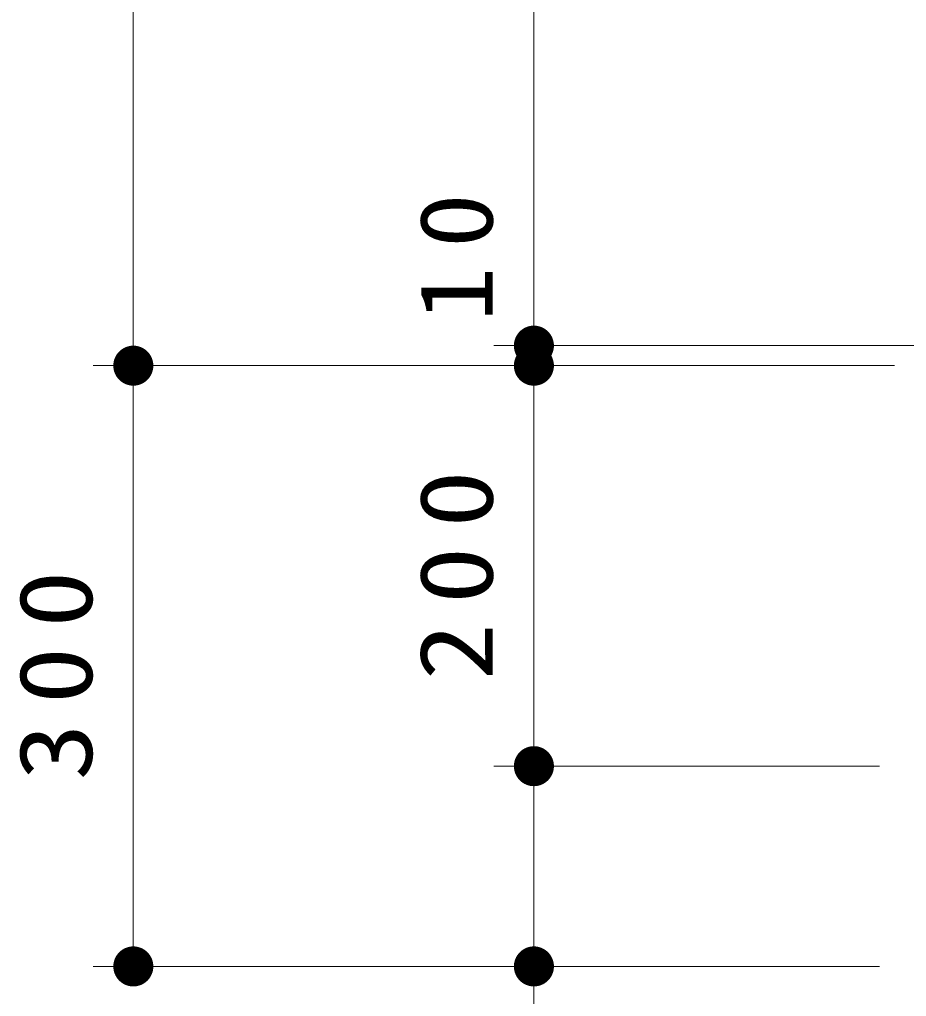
# Model space of a CAD drawing. Units: millimetres on the paper, scale 1:20. Extents: x -385 to 0, y 0 to 267.
# Drawn here: x -168.04 to -145.9, y 101.58 to 125.97 of the extents above; entities that cross this region are included whole.
import ezdxf

# ---------------------------------------------------------------- set-up
doc = ezdxf.new("R2010")
doc.units = ezdxf.units.MM
doc.layers.add('LY_1', color=7, linetype='Continuous', lineweight=25)
doc.styles.add('ＭＳ ゴシック', font='')
doc.styles.get('ＭＳ ゴシック').set_extended_font_data('MS Gothic')

# ---------------------------------------------------------------- blocks, each defined once
blk = doc.blocks.new('filled_dot')
at = {"color": 0, "linetype": 'Continuous', "lineweight": -2, "const_width": 1.25}
blk.add_lwpolyline([(-0.625, 0, 1), (0.625, 0, 1)], format="xyb", close=True, dxfattribs=at)

msp = doc.modelspace()

# ---------------------------------------------------------------- linework, layer by layer
at = {"layer": 'LY_1', "lineweight": 13}
for p, q in [((-165.199, 117.325), (-165.199, 141.17)), ((-155.199, 117.825), (-155.199, 141.17)), ((-155.199, 117.325), (-155.199, 122.23)), ((-142.824, 117.825), (-156.199, 117.825)), ((-146.199, 117.325), (-166.199, 117.325)), ((-146.199, 117.325), (-166.199, 117.325)), ((-165.199, 102.325), (-165.199, 117.325)), ((-146.199, 117.325), (-156.199, 117.325)), ((-146.199, 117.325), (-156.199, 117.325)), ((-155.199, 107.325), (-155.199, 117.325)), ((-146.574, 107.325), (-156.199, 107.325)), ((-155.199, 95.248), (-155.199, 107.325)), ((-146.574, 102.325), (-166.199, 102.325)), ((-146.574, 102.325), (-156.199, 102.325))]:
    msp.add_line(p, q, dxfattribs=at)

# ---------------------------------------------------------------- block references
at = {"layer": 'LY_1', "lineweight": 13, "xscale": 0.4, "yscale": 0.4}
for p, rotation in [((-155.199, 117.825), 90), ((-155.199, 117.825), 270), ((-165.199, 117.325), 270), ((-165.199, 117.325), 90), ((-155.199, 117.325), 270), ((-155.199, 117.325), 90), ((-155.199, 107.325), 90), ((-155.199, 107.325), 270), ((-165.199, 102.325), 90), ((-155.199, 102.325), 90)]:
    msp.add_blockref('filled_dot', p, dxfattribs=dict(at, rotation=rotation))

# ---------------------------------------------------------------- texts
at = {"layer": 'LY_1', "char_height": 1.833, "attachment_point": 8, "rotation": 90, "style": 'ＭＳ ゴシック'}
for s, insert in [('\\T1.34;\\W1.1;10', (-156.199, 120.261)), ('\\T1.33;\\W1.15;200', (-156.199, 112.325)), ('\\T1.33;\\W1.15;300', (-166.199, 109.825))]:
    msp.add_mtext(s, dxfattribs=dict(at, insert=insert))

doc.saveas('drawing.dxf')
